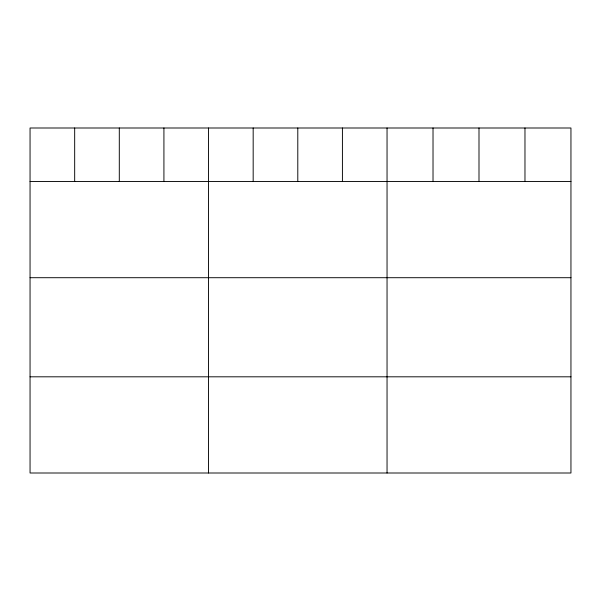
<?xml version="1.0" encoding="UTF-8"?>
<svg xmlns="http://www.w3.org/2000/svg" width="601" height="601" viewBox="0 0 601 601"><rect width="100%" height="100%" fill="white"/><g stroke="black" fill="none" stroke-linecap="round" stroke-linejoin="round"><path stroke-width="0.9" d="M570.95 181.525L570.95 473.002L30.05 473.002L30.05 127.998L570.95 127.998L570.95 181.525L30.05 181.525M30.05 277.707L570.95 277.707M30.05 376.812L570.95 376.812M524.973 127.998L524.973 181.525M478.997 127.998L478.997 181.525M433.02 127.998L433.02 181.525M387.044 127.998L387.044 473.002M342.42 127.998L342.42 181.525M297.795 127.998L297.795 181.525M253.171 127.998L253.171 181.525M208.547 127.998L208.547 473.002M163.923 127.998L163.923 181.525M119.299 127.998L119.299 181.525M74.674 127.998L74.674 181.525"/></g></svg>
